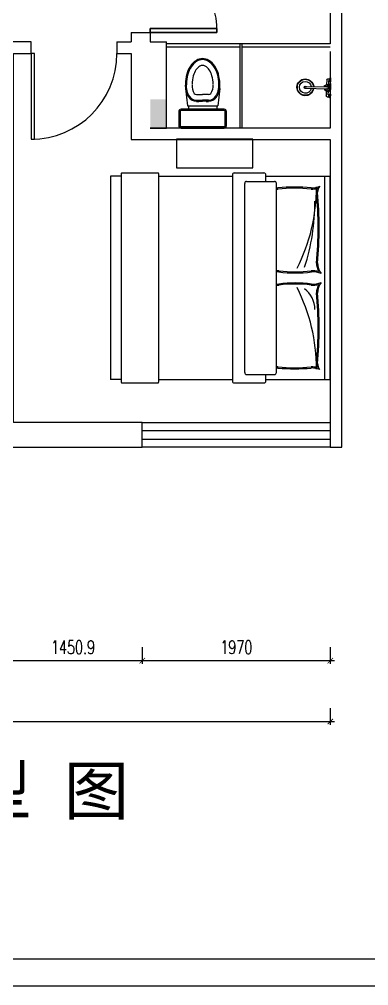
# Model space of a CAD drawing. Header units: millimetres. Extents: x 0 to 28210, y -30658 to 19950.
# Drawn here: x 13696 to 17357, y 0 to 10121 of the extents above; entities that cross this region are included whole.
import ezdxf

# ---------------------------------------------------------------- set-up
doc = ezdxf.new("R2010")
doc.units = ezdxf.units.MM
doc.header["$LTSCALE"] = 10
doc.header["$MEASUREMENT"] = 0
doc.linetypes.add('ACAD_ISO07W100', pattern=[3, 0, -3])
for name, color, linetype in [('A1-建筑结构墙体', 255, 'ByLayer'), ('A16-建筑墙体填充', 250, 'ByLayer'), ('A2-建筑墙体', 255, 'ByLayer'), ('E7-图例造型线', 30, 'ByLayer'), ('P-活动家具', 146, 'Continuous'), ('P11-平面尺寸标注', 1, 'ByLayer'), ('P4-平面窗', 1, 'ByLayer'), ('P7-平面门', 2, 'ByLayer'), ('T-图框', 1, 'ByLayer'), ('text', 7, 'ByLayer')]:
    doc.layers.add(name, color=color, linetype=linetype)
doc.styles.add('DIMTEXT', font='simplex.shx', dxfattribs={"width": 0.7, "bigfont": 'gbcbig.shx'})
doc.styles.get("Standard").update_dxf_attribs({"font": 'simplex.shx', "bigfont": 'gbcbig.shx'})
doc.dimstyles.new('Kujiale', dxfattribs={"dimscale": 25, "dimtxt": 2, "dimasz": 0.8, "dimexe": 0.5, "dimexo": 0.5, "dimgap": 1, "dimtad": 1, "dimdec": 4, "dimrnd": 5, "dimdsep": 46, "dimtxsty": 'DIMTEXT', "dimblk": 'ARCHTICK', "dimcen": 2.5, "dimdle": 0.6, "dimclrd": 1, "dimclre": 1, "dimclrt": 2, "dimadec": 0, "dimazin": 0, "dimtfac": 1, "dimtdec": 4, "dimtix": 1, "dimtmove": 2, "dimatfit": 3, "dimldrblk": 'ARCHTICK', "dimfxl": 0, "dimtolj": 1, "dimtzin": 0, "dimarcsym": 0})

# ---------------------------------------------------------------- blocks, each defined once
blk = doc.blocks.new('双人床774828')
at = {"linetype": 'ACAD_ISO07W100'}
blk.add_wipeout([(-930, -919), (-930, -581), (-924, -575), (-900, -575), (-900, 113.1), (-912, 113.1), (-930, 131.1), (-930, 228.3), (-930, 246.3), (-930, 408.5), (-900, 426.5), (-900, 507), (-900, 525), (-900, 899.3), (-900, 975), (-900, 1025), (-473.3, 1025), (416.4, 1025), (900, 1025), (900, 975), (900, 899.3), (900, 525), (900, 507), (900, 426.5), (930, 408.5), (930, 246.3), (930, 228.3), (930, 131.1), (912, 113.1), (900, 113.1), (900, -575), (924, -575), (930, -581), (930, -919), (924, -925), (900, -925), (900, -1025), (-900, -1025), (-900, -925), (-924, -925)], dxfattribs=at).dxf.layer = 'E7-图例造型线'
at = {"layer": 'E7-图例造型线'}
for points in [[(-900, 1025), (900, 1025)], [(-900, 426.5), (-900, 1025)], [(-900, 975), (900, 975)], [(900, 426.5), (900, 1025)], [(837, 525), (-837, 525)], [(837, 525), (-837, 525)], [(-855, 246.3), (-855, 507)], [(-855, 246.3), (-855, 507)], [(855, 246.3), (855, 507)], [(855, 246.3), (855, 507)], [(-930, 131.1), (-930, 408.5)], [(-930, 131.1), (-930, 408.5)], [(-855, 426.5), (-912, 426.5)], [(-855, 426.5), (-912, 426.5)], [(912, 426.5), (855, 426.5)], [(912, 426.5), (855, 426.5)], [(930, 131.1), (930, 408.5)], [(930, 131.1), (930, 408.5)], [(837, 228.3), (-837, 228.3)], [(837, 228.3), (-837, 228.3)], [(-912, 113.1), (912, 113.1)], [(-912, 113.1), (912, 113.1)], [(-900, -575), (-900, 113.1)], [(-900, -575), (-900, 113.1)], [(900, -575), (900, 113.1)], [(900, -575), (900, 113.1)], [(-930, -919), (-930, -581)], [(-930, -919), (-930, -581)], [(-924, -575), (924, -575)], [(-924, -575), (924, -575)], [(930, -919), (930, -581)], [(930, -919), (930, -581)], [(-924, -925), (924, -925)], [(-924, -925), (924, -925)], [(-900, -925), (-900, -1025)], [(-900, -925), (-900, -1025)], [(900, -925), (900, -1025)], [(900, -925), (900, -1025)], [(-900, -1025), (900, -1025)], [(-900, -1025), (900, -1025)]]:
    blk.add_lwpolyline(points, dxfattribs=at)
for centre, radius, start, end in [((-131, 1046.7), 137.5, 268.4473, 311.58389), ((171.2, 865), 225.2, 159.51501, 183.47551), ((-171.2, 865), 225.2, -3.4755, 20.48499), ((131, 1046.7), 137.5, 228.41612, 271.5527), ((-761.1, 984.9), 75.8, 227.85954, 271.80124), ((-988.7, 855.1), 191.6, -1.60768, 22.60225), ((-803.2, -609), 1508.2, 61.58732, 90.18272), ((-761.1, 984.9), 85.7, 247.5713, 271.80124), ((-988.7, 855.1), 201.5, -1.60768, 14.55155), ((-445.1, -2349.3), 3273.5, 84.49336, 95.49743), ((-445.1, -2349.4), 3263.6, 84.49168, 95.4991), ((-676, -922.9), 1807.2, 71.26751, 90.10172), ((-131, 1046.7), 147.4, 268.4473, 299.85132), ((171.2, 865), 235.1, 166.76987, 183.47549), ((-171.2, 865), 235.1, -3.4755, 13.23013), ((131, 1046.7), 147.4, 240.14868, 271.5527), ((803.2, -609), 1508.2, 89.81728, 118.41269), ((283.5, 652.1), 232.2, 91.06139, 144.01736), ((445.1, -2349.3), 3273.5, 84.50257, 95.50664), ((445.1, -2349.4), 3263.6, 84.5009, 95.50832), ((761.1, 984.9), 85.7, 268.19876, 292.42868), ((761.1, 984.9), 75.8, 268.19876, 312.14044), ((988.7, 855.1), 201.5, 165.44846, 181.60768), ((988.7, 855.1), 191.6, 157.39775, 181.60768), ((783.6, 694.4), 1588.5, 174.38689, 185.61311), ((783.6, 694.4), 1578.5, 174.3884, 185.6116), ((-1281.4, 699.7), 1227.3, -7.03632, 7.03632), ((-1281.4, 699.7), 1237.2, -7.03881, 7.03881), ((1281.4, 699.7), 1237.2, 172.9612, 187.0388), ((1281.4, 699.7), 1227.3, 172.96368, 187.03632), ((-783.6, 694.4), 1578.5, -5.61161, 5.61161), ((-783.6, 694.4), 1588.5, -5.61311, 5.61311), ((-837, 507), 18, 90, 180), ((-837, 507), 18, 90, 180), ((-988.7, 544.4), 191.6, 354.19977, 358.39233), ((-988.7, 544.4), 191.6, 354.19977, 358.39233), ((-988.7, 544.4), 201.5, 354.48569, 358.3923), ((-988.7, 544.4), 201.5, 354.48569, 358.3923), ((171.2, 534.5), 235.1, 176.52451, 182.30858), ((171.2, 534.5), 235.1, 176.52451, 182.30858), ((171.2, 534.5), 225.2, 176.52451, 182.41014), ((171.2, 534.5), 225.2, 176.52451, 182.41014), ((-171.2, 534.5), 225.2, -2.41014, 3.4755), ((-171.2, 534.5), 225.2, -2.41014, 3.4755), ((-171.2, 534.5), 235.1, -2.30857, 3.4755), ((-171.2, 534.5), 235.1, -2.30857, 3.4755), ((988.7, 544.4), 201.5, 181.60768, 185.5143), ((988.7, 544.4), 201.5, 181.60768, 185.5143), ((988.7, 544.4), 191.6, 181.60768, 185.80025), ((988.7, 544.4), 191.6, 181.60768, 185.80025), ((837, 507), 18, 0, 90), ((837, 507), 18, 0, 90), ((-912, 408.5), 18, 90, 180), ((-912, 408.5), 18, 90, 180), ((912, 408.5), 18, 0, 90), ((912, 408.5), 18, 0, 90), ((-837, 246.3), 18, 180, 270), ((-837, 246.3), 18, 180, 270), ((837, 246.3), 18, -90, 0), ((837, 246.3), 18, -90, 0), ((-912, 131.1), 18, 180, 270), ((-912, 131.1), 18, 180, 270), ((912, 131.1), 18, -90, 0), ((912, 131.1), 18, -90, 0), ((-924, -581), 6, 90, 180), ((-924, -581), 6, 90, 180), ((924, -581), 6, 0, 90), ((924, -581), 6, 0, 90), ((-924, -919), 6, 180, 270), ((-924, -919), 6, 180, 270), ((924, -919), 6, -90, 0), ((924, -919), 6, -90, 0)]:
    blk.add_arc(centre, radius, start, end, dxfattribs=at)
blk = doc.blocks.new('书柜774840')
at = {"linetype": 'ACAD_ISO07W100'}
blk.add_wipeout([(-360, -150), (-360, 150), (360, 150), (360, -150)], dxfattribs=at).dxf.layer = 'E7-图例造型线'
at = {"layer": 'E7-图例造型线'}
for points in [[(360, 150), (-360, 150)], [(-360, 150), (-360, -150)], [(360, -150), (360, 150)], [(-360, -150), (360, -150)]]:
    blk.add_lwpolyline(points, dxfattribs=at)
blk = doc.blocks.new('_ArchTick')
at = {"layer": 'text', "color": 1, "const_width": 0.15}
blk.add_lwpolyline([(-0.5, -0.5), (0.5, 0.5)], dxfattribs=at)
blk = doc.blocks.new('*D26')
at = {"layer": 'Defpoints', "color": 0, "transparency": 16777216}
for p in [(8095, 2942), (16955, 2942), (16955, 2767)]:
    blk.add_point(p, dxfattribs=at)
at = {"layer": 'P11-平面尺寸标注', "color": 1, "lineweight": -2, "transparency": 16777216}
for p, q in [((8095, 2907), (8095, 2732)), ((16955, 2907), (16955, 2732)), ((8053, 2767), (16997, 2767))]:
    blk.add_line(p, q, dxfattribs=at)
at = {"layer": 'P11-平面尺寸标注', "color": 1, "lineweight": -2, "transparency": 16777216, "xscale": 56, "yscale": 56, "zscale": 56, "rotation": 180}
blk.add_blockref('_ArchTick', (8095, 2767), dxfattribs=at)
at = {"layer": 'P11-平面尺寸标注', "color": 1, "lineweight": -2, "transparency": 16777216, "xscale": 56, "yscale": 56, "zscale": 56}
blk.add_blockref('_ArchTick', (16955, 2767), dxfattribs=at)
at = {"layer": 'P11-平面尺寸标注', "color": 2, "transparency": 16777216, "insert": (12525, 2907), "char_height": 140, "attachment_point": 5, "style": 'DIMTEXT'}
blk.add_mtext('\\A1;8859.4', dxfattribs=at)
blk = doc.blocks.new('*D77')
at = {"layer": 'Defpoints', "color": 0, "transparency": 16777216}
for p in [(13534, 3579), (14985, 3579), (14985, 3404)]:
    blk.add_point(p, dxfattribs=at)
at = {"layer": 'P11-平面尺寸标注', "color": 1, "lineweight": -2, "transparency": 16777216}
for p, q in [((13534, 3544), (13534, 3369)), ((14985, 3544), (14985, 3369)), ((13492, 3404), (15027, 3404))]:
    blk.add_line(p, q, dxfattribs=at)
at = {"layer": 'P11-平面尺寸标注', "color": 1, "lineweight": -2, "transparency": 16777216, "xscale": 56, "yscale": 56, "zscale": 56, "rotation": 180}
blk.add_blockref('_ArchTick', (13534, 3404), dxfattribs=at)
at = {"layer": 'P11-平面尺寸标注', "color": 1, "lineweight": -2, "transparency": 16777216, "xscale": 56, "yscale": 56, "zscale": 56}
blk.add_blockref('_ArchTick', (14985, 3404), dxfattribs=at)
at = {"layer": 'P11-平面尺寸标注', "color": 2, "transparency": 16777216, "insert": (14259, 3544), "char_height": 140, "attachment_point": 5, "style": 'DIMTEXT'}
blk.add_mtext('\\A1;1450.9', dxfattribs=at)
blk = doc.blocks.new('*D78')
at = {"layer": 'Defpoints', "color": 0, "transparency": 16777216}
for p in [(14985, 3579), (16955, 3579), (16955, 3404)]:
    blk.add_point(p, dxfattribs=at)
at = {"layer": 'P11-平面尺寸标注', "color": 1, "lineweight": -2, "transparency": 16777216}
for p, q in [((14985, 3544), (14985, 3369)), ((16955, 3544), (16955, 3369)), ((14943, 3404), (16997, 3404))]:
    blk.add_line(p, q, dxfattribs=at)
at = {"layer": 'P11-平面尺寸标注', "color": 1, "lineweight": -2, "transparency": 16777216, "xscale": 56, "yscale": 56, "zscale": 56, "rotation": 180}
blk.add_blockref('_ArchTick', (14985, 3404), dxfattribs=at)
at = {"layer": 'P11-平面尺寸标注', "color": 1, "lineweight": -2, "transparency": 16777216, "xscale": 56, "yscale": 56, "zscale": 56}
blk.add_blockref('_ArchTick', (16955, 3404), dxfattribs=at)
at = {"layer": 'P11-平面尺寸标注', "color": 2, "transparency": 16777216, "insert": (15970, 3544), "char_height": 140, "attachment_point": 5, "style": 'DIMTEXT'}
blk.add_mtext('\\A1;1970', dxfattribs=at)
blk = doc.blocks.new('GFH')
for p, q in [((70254, 27946), (70252, 27946)), ((70252, 27895), (70252, 27946)), ((70254, 27895), (70252, 27895)), ((70252, 27873), (70252, 27854)), ((70254, 27873), (70252, 27873)), ((70252, 27854), (70252, 27816)), ((70254, 27841), (70252, 27841)), ((70254, 27854), (70254, 27873)), ((70254, 27827), (70254, 27855)), ((70254, 27816), (70254, 27854)), ((70261, 27921), (70261, 27936)), ((70261, 27921), (70261, 27905)), ((70261, 27827), (70261, 27867)), ((70265, 27848), (70261, 27848)), ((70264, 27939), (70267, 27939)), ((70264, 27930), (70267, 27930)), ((70264, 27910), (70267, 27910)), ((70264, 27902), (70267, 27902)), ((70264, 27834), (70267, 27834)), ((70265, 27848), (70265, 27834)), ((70270, 27905), (70270, 27936)), ((70292, 27933), (70270, 27933)), ((70279, 27908), (70270, 27908)), ((70270, 27905), (70270, 27908)), ((70275, 27854), (70270, 27854)), ((70270, 27800), (70270, 27854)), ((70270, 27815), (70270, 27851)), ((70276, 27855), (70276, 27853)), ((70279, 27908), (70279, 27858)), ((70304, 27858), (70279, 27858)), ((70304, 27920), (70304, 27858)), ((70307, 27855), (70307, 27853)), ((70313, 27854), (70308, 27854)), ((70313, 27828), (70313, 27854)), ((70327, 27848), (70318, 27848)), ((70318, 27828), (70318, 27848)), ((70327, 27828), (70327, 27848)), ((70331, 27844), (70327, 27844)), ((70331, 27828), (70331, 27844)), ((70252, 27777), (70252, 27816)), ((70254, 27790), (70252, 27790)), ((70252, 27759), (70252, 27777)), ((70254, 27759), (70252, 27759)), ((70254, 27736), (70252, 27736)), ((70252, 27736), (70252, 27685)), ((70254, 27816), (70254, 27777)), ((70254, 27805), (70254, 27777)), ((70254, 27777), (70254, 27759)), ((70261, 27816), (70261, 27831)), ((70261, 27816), (70261, 27801)), ((70261, 27805), (70261, 27765)), ((70265, 27784), (70261, 27784)), ((70261, 27710), (70261, 27726)), ((70261, 27710), (70261, 27695)), ((70264, 27826), (70267, 27826)), ((70264, 27805), (70267, 27805)), ((70264, 27797), (70267, 27797)), ((70264, 27729), (70267, 27729)), ((70264, 27721), (70267, 27721)), ((70265, 27784), (70265, 27797)), ((70270, 27832), (70270, 27777)), ((70270, 27800), (70270, 27831)), ((70270, 27816), (70270, 27781)), ((70270, 27800), (70270, 27803)), ((70275, 27777), (70270, 27777)), ((70270, 27726), (70270, 27723)), ((70270, 27726), (70270, 27695)), ((70279, 27724), (70270, 27724)), ((70276, 27776), (70276, 27779)), ((70280, 27831), (70279, 27828)), ((70280, 27800), (70279, 27803)), ((70279, 27773), (70279, 27770)), ((70304, 27773), (70279, 27773)), ((70279, 27724), (70279, 27773)), ((70304, 27770), (70279, 27770)), ((70280, 27831), (70303, 27831)), ((70280, 27800), (70303, 27800)), ((70582, 27828), (70292, 27828)), ((70582, 27803), (70292, 27803)), ((70303, 27831), (70304, 27828)), ((70303, 27800), (70304, 27803)), ((70304, 27773), (70304, 27770)), ((70304, 27711), (70304, 27773)), ((70307, 27776), (70307, 27779)), ((70313, 27777), (70308, 27777)), ((70313, 27803), (70313, 27777)), ((70318, 27803), (70318, 27784)), ((70327, 27784), (70318, 27784)), ((70327, 27803), (70327, 27784)), ((70331, 27787), (70327, 27787)), ((70331, 27803), (70331, 27787)), ((70254, 27685), (70252, 27685)), ((70264, 27701), (70267, 27701)), ((70264, 27692), (70267, 27692)), ((70292, 27698), (70270, 27698))]:
    blk.add_line(p, q)
for centre, radius, start, end in [((70265, 27949), 10.8, 197.3533, 256.5722), ((70265, 27892), 10.8, 106.8271, 162.6467), ((70262, 27874), 8.05, 192.8097, 259.2533), ((70265, 27844), 10.8, 197.3533, 248.3459), ((70264, 27936), 3.18, 90, 180), ((70273, 27939), 12.3, 188.8554, 222.0572), ((70278, 27920), 17.9, 145.3074, 214.6926), ((70273, 27902), 12, 137.4465, 171.0203), ((70264, 27905), 3.18, 180, 270), ((70264, 27831), 3.18, 90, 180), ((70254, 27861), 17.3, 309.5642, 336.1545), ((70267, 27936), 3.18, 0, 90), ((70258, 27939), 12.3, 317.9428, 351.1446), ((70252, 27920), 17.9, 325.3074, 34.6926), ((70258, 27902), 12, 8.9797, 42.5535), ((70267, 27905), 3.18, 270, 0), ((70267, 27831), 3.18, 0, 90), ((70291, 27873), 25.5, 228.6473, 311.3527), ((70279, 27855), 3.18, 90, 180), ((70292, 27920), 12.7, 0, 90), ((70304, 27855), 3.18, 0, 90), ((70329, 27861), 17.3, 203.8455, 230.4358), ((70582, 27816), 110, 186.658, 173.342), ((70582, 27816), 105, 186.9621, 173.0379), ((70582, 27816), 77.8, 189.3965, 170.6035), ((70265, 27787), 10.8, 111.6541, 162.6467), ((70262, 27757), 8.05, 100.7467, 167.1903), ((70265, 27739), 10.8, 197.3533, 253.1729), ((70273, 27834), 12.3, 188.8554, 222.0572), ((70278, 27815), 17.9, 145.3074, 214.6926), ((70273, 27797), 12, 137.4465, 171.0203), ((70264, 27800), 3.18, 180, 270), ((70264, 27726), 3.18, 90, 180), ((70273, 27729), 12, 188.9797, 222.5535), ((70278, 27711), 17.9, 145.3074, 214.6926), ((70254, 27770), 17.3, 23.8455, 50.4358), ((70258, 27834), 12.3, 317.9428, 351.1446), ((70252, 27815), 17.9, 325.3074, 34.6926), ((70258, 27797), 12, 8.9797, 42.5535), ((70267, 27800), 3.18, 270, 0), ((70267, 27726), 3.18, 0, 90), ((70258, 27729), 12, 317.4465, 351.0203), ((70252, 27711), 17.9, 325.3074, 34.6926), ((70291, 27758), 25.5, 48.6473, 131.3527), ((70292, 27816), 15.3, 56.2793, 303.7207), ((70279, 27776), 3.18, 180, 270), ((70292, 27816), 12.7, 90, 270), ((70292, 27711), 12.7, 270, 0), ((70304, 27776), 3.18, 270, 0), ((70329, 27770), 17.3, 129.5642, 156.1545), ((70582, 27816), 15.9, 233.1301, 126.8699), ((70582, 27816), 12.7, 270, 90), ((70265, 27682), 10.8, 103.4278, 162.6467), ((70273, 27692), 12.3, 137.9428, 171.1446), ((70264, 27695), 3.18, 180, 270), ((70258, 27692), 12.3, 8.8554, 42.0572), ((70267, 27695), 3.18, 270, 0)]:
    blk.add_arc(centre, radius, start, end)

msp = doc.modelspace()

# ---------------------------------------------------------------- hatches: boundary and pattern name
at = {"layer": 'A16-建筑墙体填充'}
msp.add_hatch(color=256, dxfattribs=at).paths.add_polyline_path([(15067.35352, 8981.83594), (15238.48438, 8981.83594), (15238.48438, 9281.52344), (15067.35352, 9281.52344)])

# ---------------------------------------------------------------- linework, layer by layer
at = {"linetype": 'Continuous'}
for p, q in [((14867.35352, 9984.17969), (14867.35352, 9884.17969)), ((14867.35352, 9984.17969), (15067.35352, 9984.17969)), ((15067.35352, 9984.17969), (15067.35352, 9884.17969)), ((14719.11133, 9884.17969), (14867.35352, 9884.17969)), ((15067.35352, 9884.17969), (15238.48438, 9884.17969))]:
    msp.add_line(p, q, dxfattribs=at)
at = {"color": 4, "linetype": 'Continuous'}
for p, q in [((16011.03418, 8981.83691), (16011.03418, 9864.17969)), ((16031.03418, 8981.83691), (16031.03418, 9864.17969))]:
    msp.add_line(p, q, dxfattribs=at)
at = {"linetype": 'Continuous'}
msp.add_lwpolyline([(15067.35352, 10024.17969), (15767.35352, 10024.17969), (15767.35352, 9984.17969), (15067.35352, 9984.17969), (15067.35352, 10024.17969)], dxfattribs=at)
at = {"layer": 'A1-建筑结构墙体'}
for points in [[(14719.11133, 9884.17969), (14719.11133, 9764.17969), (14867.35352, 9764.17969), (14867.35352, 9764.17969)], [(15067.35352, 8981.83594), (15238.48438, 8981.83594), (15238.48438, 9884.17969)]]:
    msp.add_lwpolyline(points, dxfattribs=at)
at = {"layer": 'A2-建筑墙体'}
for points in [[(17074.7168, 9824.17969), (17074.7168, 9824.17969), (17074.7168, 9824.17969), (17074.7168, 9824.17969), (17074.7168, 11401.94531), (17074.7168, 11401.94531), (17074.7168, 11402.30469)], [(16954.7168, 11152.30469), (16954.7168, 11152.30566), (16954.7168, 11152.30566), (16954.7168, 9864.17871), (16954.7168, 9864.17969), (16954.7168, 9864.17969), (16954.7168, 9864.17969)], [(13636.88477, 9764.17969), (13636.88574, 9764.17969), (13819.11133, 9764.17969), (13819.11133, 9884.17969), (12986.88587, 9884.17969), (12986.88494, 6591.86161)], [(17074.7168, 8921.83594), (17074.7168, 8921.83594), (17074.7168, 8921.83594), (17074.7168, 8921.83691), (17074.7168, 9824.17969), (17074.7168, 9824.17969), (17074.7168, 9824.17969)], [(14867.35352, 9764.17969), (14867.35352, 9764.17969), (14867.35352, 9764.17969), (14867.35352, 8861.95508), (14867.4541, 8861.89746), (14867.35352, 8861.83594), (14867.35352, 8861.83594), (14867.35352, 8861.83594)], [(16954.7168, 9784.17969), (16954.7168, 9784.18066), (16954.7168, 9784.18066), (16954.7168, 8981.83789), (16954.7168, 8981.83594), (16954.7168, 8981.83594), (16954.7168, 8981.83594)], [(16954.7168, 8981.83594), (16954.7168, 8981.83594), (16954.7168, 8981.83594), (16954.71484, 8981.83691), (15067.35352, 8981.83691), (15067.35352, 8981.83691), (15067.35352, 8981.83594)], [(17074.7168, 5639.00391), (17074.7168, 5639.00391), (17074.7168, 5639.00391), (17074.56055, 5639.34473), (17074.7168, 5639.37988), (17074.7168, 8921.83691), (17074.7168, 8921.83691), (17074.7168, 8921.83594)], [(16954.7168, 5899.00391), (16954.875, 5898.6626), (16954.7168, 5898.62744), (16954.7168, 5639.00342), (17074.71484, 5639.00342), (17074.7168, 5639.00391)]]:
    msp.add_lwpolyline(points, dxfattribs=at)
at = {"layer": 'A2-建筑墙体', "color": 4}
for points in [[(16954.7168, 9864.17969), (16954.71875, 9864.17969), (16954.71875, 9864.17969), (15238.48438, 9864.17969)], [(15238.48438, 9834.17969), (16011.03418, 9834.17969)], [(16031.03418, 9834.17969), (16954.7168, 9834.17969)]]:
    msp.add_lwpolyline(points, dxfattribs=at)
at = {"layer": 'E7-图例造型线'}
for p, q in [((15437.09533, 9396.58929), (15459.45525, 9213.67325)), ((15553.81418, 9332.56317), (15616.36193, 9332.56317)), ((15678.8082, 9332.56317), (15616.36193, 9332.56317)), ((15797.93441, 9396.58929), (15775.57449, 9213.67325)), ((15459.45525, 9213.67325), (15775.57449, 9213.67325)), ((15468.68715, 9213.67325), (15468.68715, 9179.2668)), ((15552.28537, 9259.29899), (15552.28537, 9262.45594)), ((15552.28537, 9259.29899), (15577.24459, 9259.29899)), ((15553.81418, 9272.56317), (15616.36193, 9272.56317)), ((15553.81418, 9262.56317), (15616.36193, 9262.56317)), ((15577.24459, 9259.29899), (15577.24459, 9262.45594)), ((15678.8082, 9272.56317), (15616.36193, 9272.56317)), ((15678.8082, 9262.56317), (15616.36193, 9262.56317)), ((15654.53282, 9259.33118), (15654.53282, 9262.45594)), ((15654.53282, 9262.45594), (15679.8402, 9262.45594)), ((15654.53461, 9259.29899), (15679.49383, 9259.29899)), ((15661.09614, 9262.56317), (15661.09614, 9259.29899)), ((15677.47332, 9259.29899), (15677.47332, 9262.56317)), ((15678.98713, 9259.33118), (15678.98713, 9262.45594)), ((15679.8402, 9262.45594), (15679.55584, 9262.45594)), ((15679.55584, 9262.45594), (15679.55584, 9259.89932)), ((15764.71484, 9213.67325), (15764.71484, 9179.2668)), ((15366.65574, 9154.2668), (15366.65574, 9006.83691)), ((15381.65574, 9154.2668), (15381.65574, 9006.83691)), ((15841.65574, 9179.2668), (15391.65574, 9179.2668)), ((15841.65574, 9164.2668), (15391.65574, 9164.2668)), ((15851.65574, 9006.83691), (15851.65574, 9154.2668)), ((15866.65574, 9006.83691), (15866.65574, 9154.2668)), ((15391.65574, 8996.83691), (15841.65574, 8996.83691)), ((15391.65574, 8981.83691), (15841.65574, 8981.83691))]:
    msp.add_line(p, q, dxfattribs=at)
for centre, radius, start, end in [((15725.60481, 9471.57573), 285.02921, 146.130415913, 164.512164265), ((15725.60481, 9471.57573), 275.02921, 146.130415913, 164.512164265), ((15658.63729, 9516.52445), 204.37539, 121.683651801, 146.130415913), ((15658.63729, 9516.52445), 194.37539, 121.683651801, 146.130415913), ((15658.63729, 9516.52445), 134.37539, 121.683651801, 146.130415913), ((15658.63729, 9516.52445), 134.37539, 121.683651801, 146.130415913), ((15616.31047, 9585.10117), 123.78802, 90.111395626, 121.683651801), ((15616.31047, 9585.10117), 113.78802, 90.111395626, 121.683651801), ((15616.31047, 9585.10117), 53.78802, 90.111395626, 121.683651801), ((15616.31047, 9585.10117), 53.78802, 90.111395626, 121.683651801), ((15616.31047, 9585.10117), 123.78802, 58.539139454, 90.111395626), ((15616.31047, 9585.10117), 113.78802, 58.539139454, 90.111395626), ((15616.31047, 9585.10117), 53.78802, 58.539139454, 90.111395626), ((15616.31047, 9585.10117), 53.78802, 58.539139454, 90.111395626), ((15574.25063, 9516.36039), 134.37539, 34.092375341, 58.539139454), ((15574.25063, 9516.36039), 134.37539, 34.092375341, 58.539139454), ((15574.25063, 9516.36039), 194.37539, 34.092375341, 58.539139454), ((15574.25063, 9516.36039), 204.37539, 34.092375341, 58.539139454), ((15507.45839, 9471.1516), 275.02921, 15.710626989, 34.092375341), ((15507.45839, 9471.1516), 285.02921, 15.710626989, 34.092375341), ((15831.42064, 9442.25459), 394.83229, 164.512164265, 180.111395627), ((15831.42064, 9442.25459), 384.83229, 164.512164265, 180.111395627), ((15831.42064, 9442.25459), 324.83229, 164.512164265, 180.111395627), ((15831.42064, 9442.25459), 324.83229, 164.512164265, 180.111395627), ((15725.60481, 9471.57573), 215.02921, 146.130415913, 164.512164265), ((15725.60481, 9471.57573), 215.02921, 146.130415913, 164.512164265), ((15507.45839, 9471.1516), 215.02921, 15.710626989, 34.092375341), ((15507.45839, 9471.1516), 215.02921, 15.710626989, 34.092375341), ((15401.75738, 9441.41923), 324.83229, 0.111395627, 15.710626989), ((15401.75738, 9441.41923), 324.83229, 0.111395627, 15.710626989), ((15401.75738, 9441.41923), 384.83229, 0.111395627, 15.710626989), ((15401.75738, 9441.41923), 394.83229, 0.111395627, 15.710626989), ((15639.42448, 9421.3223), 203.83525, 174.322657475, 214.463982497), ((15730.2333, 9419.0108), 294.21488, 175.679672279, 184.320327721), ((15639.42448, 9421.3223), 193.83525, 174.322657475, 214.463982497), ((15639.42448, 9421.3223), 133.83525, 174.322657475, 214.463982497), ((15593.1979, 9421.3223), 133.83525, 325.536017503, 5.677342525), ((15593.1979, 9421.3223), 133.83525, 325.536017503, 5.677342525), ((15593.1979, 9421.3223), 193.83525, 325.536017503, 5.677342525), ((15593.1979, 9421.3223), 203.83525, 325.536017503, 5.677342525), ((15503.63642, 9419.0108), 294.21488, 355.679672279, 4.320327721), ((15553.81418, 9362.56317), 90, 214.463982497, 270), ((15553.81418, 9362.56317), 30, 214.463982497, 270), ((15678.8082, 9362.56317), 30, 270, 325.536017503), ((15678.8082, 9362.56317), 90, 270, 325.536017503), ((15553.81418, 9362.56317), 100, 214.463982497, 270), ((15678.8082, 9362.56317), 100, 270, 325.536017503), ((15391.65574, 9154.2668), 25, 90, 180), ((15391.65574, 9154.2668), 10, 90, 180), ((15841.65574, 9154.2668), 25, 0, 90), ((15841.65574, 9154.2668), 10, 0, 90), ((15391.65574, 9006.83691), 25, 180, 270), ((15391.65574, 9006.83691), 10, 180, 270), ((15841.65574, 9006.83691), 10, 270, 0), ((15841.65574, 9006.83691), 25, 270, 0)]:
    msp.add_arc(centre, radius, start, end, dxfattribs=at)
at = {"layer": 'P4-平面窗'}
for p, q in [((14984.7168, 5813.2041), (16954.7168, 5813.2041)), ((14984.7168, 5724.80371), (16954.7168, 5724.80371))]:
    msp.add_line(p, q, dxfattribs=at)
msp.add_lwpolyline([(14984.7168, 5899.00391), (16954.7168, 5899.00391), (16954.7168, 5639.00391), (14984.7168, 5639.00391), (14984.7168, 5899.00391)], dxfattribs=at)
at = {"layer": 'P7-平面门', "color": 2}
msp.add_lwpolyline([(15067.35352, 9984.17969), (15767.35352, 9984.17969), (15767.35352, 10024.17969), (15067.35352, 10024.17969)], close=True, dxfattribs=at)
msp.add_lwpolyline([(13819.11133, 9764.17969), (13819.11133, 8864.17969), (13854.11133, 8864.17969), (13854.11133, 9764.17969), (13819.11133, 9764.17969)], dxfattribs=at)
at = {"layer": 'P7-平面门', "color": 1}
for centre, radius, start, end in [((15029.12981, 10009.17969), 738.64689, 358.060415452, 87.033717335), ((13819.11133, 9764.17969), 900, -90, 0)]:
    msp.add_arc(centre, radius, start, end, dxfattribs=at)
at = {"layer": 'T-图框', "color": 8}
msp.add_lwpolyline([(0, 0), (28210, 0), (28210, 19950), (0, 19950), (0, 0)], dxfattribs=at)
at = {"layer": 'T-图框'}
msp.add_lwpolyline([(280, 280), (24640, 280), (24640, 19670), (280, 19670), (280, 280)], dxfattribs=at)

# ---------------------------------------------------------------- block references
at = {"layer": 'P-活动家具', "linetype": 'Continuous', "xscale": -0.8000000000029103, "yscale": 0.8000000000029103, "zscale": 0.8000000000029103, "rotation": 358.612972679073}
msp.add_blockref('GFH', (72603.64938, -14204.27458), dxfattribs=at)

# ---------------------------------------------------------------- texts
at = {"layer": 'T-图框', "insert": (12460, 2014.41406), "char_height": 500, "width": 7920.5128974, "attachment_point": 5}
msp.add_mtext('{\\fSimHei|b0|i0|c134|p49;平 面 户 型 图}', dxfattribs=at)

# ---------------------------------------------------------------- dimensions: what is measured, and where the dimension line sits
at = {"layer": 'P11-平面尺寸标注'}
for p1, p2, text, picture, middle in [((13533.85742, 3579.41406), (14984.7168, 3579.41406), '1450.9', '*D77', (14259.28711, 3544.41406)), ((14984.7168, 3579.41406), (16954.7168, 3579.41406), '1970', '*D78', (15969.7168, 3544.41406)), ((8095.2832, 2942.41406), (16954.7168, 2942.41406), '8859.4', '*D26', (12525, 2907.41406))]:
    dim = msp.add_aligned_dim(p1=p1, p2=p2, distance=-175, text=text, dimstyle='Kujiale', override={"dimscale": 70}, dxfattribs=at)
    dim.commit()
    dim.dimension.update_dxf_attribs({"geometry": picture, "text_midpoint": middle})

# ---------------------------------------------------------------- next in the draw order: block references
at = {"layer": 'E7-图例造型线', "xscale": 1.111111164093018}
msp.add_blockref('书柜774840', (15742.25586, 8716.26953), dxfattribs=at)
at = {"layer": 'E7-图例造型线', "xscale": 1.182795882225037, "yscale": 1.121951222419739, "rotation": 270}
msp.add_blockref('双人床774828', (15801.33789, 7412.07031), dxfattribs=at)

# ---------------------------------------------------------------- next in the draw order: linework, layer by layer
at = {"layer": 'A2-建筑墙体'}
for points in [[(13533.85742, 5639.00391), (13533.85742, 5639.00342), (14984.7168, 5639.00342), (14984.7168, 5899.00342), (13636.88477, 5899.00342), (13636.88477, 9764.17969), (13636.88477, 9764.17969), (13636.88477, 9764.17969)], [(14867.35352, 8861.83594), (14867.6377, 8861.83691), (14867.6377, 8861.83691), (16954.71484, 8861.83691), (16954.7168, 8861.83594), (16954.7168, 8861.83594), (16954.7168, 8861.83594)], [(16954.7168, 8861.83594), (16954.7168, 8861.83594), (16954.7168, 8861.83594), (16954.7168, 5899.00342), (16954.7168, 5899.00391), (16954.7168, 5899.00391), (16954.7168, 5899.00391)]]:
    msp.add_lwpolyline(points, dxfattribs=at)

doc.saveas('drawing.dxf')
